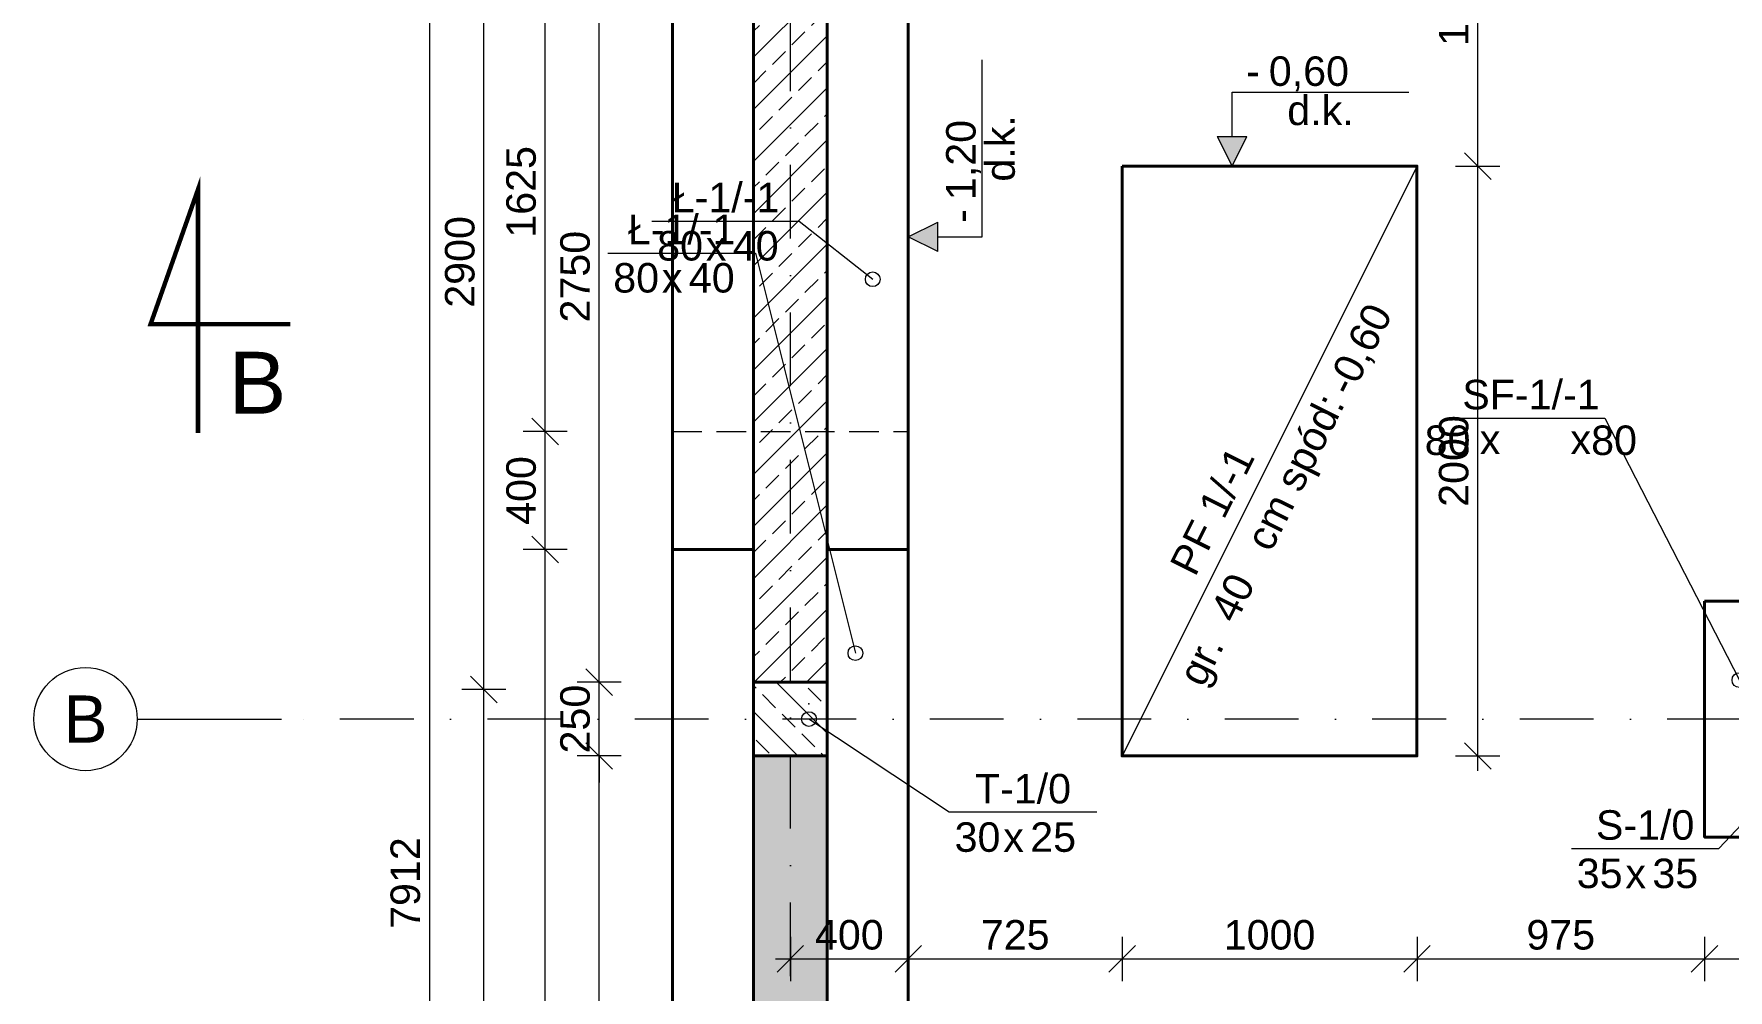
# Model space of a CAD drawing. Header units: millimetres. Extents: x -21220 to 1756793, y -806857 to 86733.
# Drawn here: x 54334 to 60079, y 13421 to 16663 of the extents above; entities that cross this region are included whole.
import ezdxf
from ezdxf.enums import TextEntityAlignment as Align

# ---------------------------------------------------------------- set-up
doc = ezdxf.new("R2010")
doc.units = ezdxf.units.MM
doc.header["$LTSCALE"] = 10
doc.linetypes.add('DASHDOT', pattern=[1, 0.5, -0.25, 0, -0.25])
doc.linetypes.add('DASHED', pattern=[0.75, 0.5, -0.25])
doc.layers.get('Defpoints').update_dxf_attribs({"color": 2, "lineweight": 50})
for name, color, linetype, lineweight in [('G-Bloki', 221, 'Continuous', 5), ('G-Cienka', 4, 'Continuous', 9), ('G-Elementy konstrukcyjne', 1, 'Continuous', 40), ('G-Kreskowanie', 9, 'Continuous', 5), ('G-Opisy', 2, 'Continuous', 18), ('G-Osie', 6, 'DASHDOT', 9), ('G-Przerywana', 8, 'DASHED', 15), ('G-Wymiary', 4, 'Continuous', 9)]:
    doc.layers.add(name, color=color, linetype=linetype, lineweight=lineweight)
doc.styles.add('Arial-GG', font='arial.ttf')
doc.dimstyles.new('e-cad_1_50_[mm]', dxfattribs={"dimscale": 50, "dimtxt": 2, "dimasz": 1.8, "dimexe": 1.5, "dimexo": 0, "dimgap": 0.6, "dimtad": 1, "dimdec": 1, "dimrnd": 1, "dimtxsty": 'Arial-GG', "dimblk": 'OBLIQUE', "dimcen": 0, "dimdle": 1, "dimclrd": 4, "dimclre": 4, "dimclrt": 7, "dimadec": 1, "dimazin": 0, "dimtfac": 1, "dimtdec": 1, "dimtix": 1, "dimtmove": 0, "dimatfit": 2, "dimfxl": 1.5, "dimfxlon": 1, "dimlwd": -1, "dimlwe": -1, "dimarcsym": 0})
doc.dimstyles.new('W-1 do 50-GG mm', dxfattribs={"dimscale": 50, "dimtxt": 2, "dimasz": 1.8, "dimexe": 1.5, "dimexo": 0, "dimgap": 0.6, "dimtad": 1, "dimdec": 1, "dimrnd": 1, "dimtxsty": 'Arial-GG', "dimblk": 'OBLIQUE', "dimcen": 0, "dimdle": 1, "dimclrd": 4, "dimclre": 4, "dimclrt": 7, "dimadec": 1, "dimazin": 0, "dimtfac": 1, "dimtdec": 1, "dimtix": 1, "dimtmove": 0, "dimatfit": 2, "dimfxl": 1.5, "dimfxlon": 1, "dimlwd": -1, "dimlwe": -1, "dimarcsym": 0})
pattern_1 = [(45, (-1455840.16, 779792.47), (-88.388348, 88.388348), []), (45, (-1455751.77, 779792.47), (-88.388348, 88.388348), [62.5, -31.25])]
pattern_2 = [(135, (125, 125), (-88.39, -88.39), []), (135, (125, 213.39), (-88.39, -88.39), [62.5, -31.25])]

# ---------------------------------------------------------------- blocks, each defined once
blk = doc.blocks.new('*U568')
at = {"layer": 'G-Cienka', "ltscale": 0.8}
blk.add_lwpolyline([(-490.2, 0), (0, 0)], dxfattribs=at)
blk.add_circle((-665.2, 0), 175, dxfattribs=at)
at = {"layer": 'G-Opisy', "ltscale": 0.8, "style": 'Arial-GG'}
blk.add_attdef('OS', text='', height=160, dxfattribs=at).set_placement((-665.2, 0), align=Align.MIDDLE_CENTER)
blk = doc.blocks.new('*U576')
at = {"layer": 'G-Opisy'}
blk.add_hatch(color=256, dxfattribs=at).paths.add_polyline_path([(100, -50), (0, 0), (100, 50), (100, 0)])
for p, q in [((250, 0), (250, 600)), ((0, -100), (0, 100)), ((100, -50), (100, 50))]:
    blk.add_line(p, q, dxfattribs=at)
at = {"layer": 'G-Opisy', "ltscale": 0.04}
for points in [[(100, -50), (0, 0), (100, 50)], [(100, 0), (200, 0), (250, 0)]]:
    blk.add_lwpolyline(points, dxfattribs=at)
at = {"layer": 'G-Opisy', "ltscale": 2, "style": 'Arial-GG'}
for tag, p in [('RZEDNA', (178.2, 124.7)), ('ZNAK', (178.2, 48.1))]:
    blk.add_attdef(tag, text='', height=100, rotation=90, dxfattribs=at).set_placement(p, align=Align.MIDDLE_LEFT)
blk.add_attdef('POLOZENIE', text='', height=100, rotation=90, dxfattribs=at).set_placement((311.1, 300), align=Align.MIDDLE_CENTER)
blk = doc.blocks.new('*U580')
at = {"layer": 'G-Opisy'}
blk.add_hatch(color=256, dxfattribs=at).paths.add_polyline_path([(-50, 100), (0, 0), (50, 100), (0, 100)])
for p, q in [((0, 250), (600, 250)), ((-50, 100), (50, 100)), ((-100, 0), (100, 0))]:
    blk.add_line(p, q, dxfattribs=at)
at = {"layer": 'G-Opisy', "ltscale": 0.04}
for points in [[(0, 100), (0, 200), (0, 250)], [(-50, 100), (0, 0), (50, 100)]]:
    blk.add_lwpolyline(points, dxfattribs=at)
at = {"layer": 'G-Opisy', "ltscale": 2, "style": 'Arial-GG'}
for tag, p in [('ZNAK', (48.1, 321.8)), ('RZEDNA', (124.7, 321.8))]:
    blk.add_attdef(tag, text='', height=100, dxfattribs=at).set_placement(p, align=Align.MIDDLE_LEFT)
blk.add_attdef('POLOZENIE', text='', height=100, dxfattribs=at).set_placement((300, 188.9), align=Align.MIDDLE_CENTER)
blk = doc.blocks.new('*D790')
at = {"layer": 'Defpoints', "color": 0, "ltscale": 0.8}
blk.add_point((-281.6, 132), dxfattribs=at)
blk.add_point((-281.6, 132), dxfattribs=at)
blk.add_point((-281.6, 132), dxfattribs=at)
at = {"layer": 'G-Opisy', "color": 4, "ltscale": 2}
for p, q in [((-1238.5, 1020.2), (-738.5, 1020.2)), ((-738.5, 1020.2), (-281.6, 132)), ((-281.6, 132), (-281.6, 132))]:
    blk.add_line(p, q, dxfattribs=at)
blk = doc.blocks.new('*U588')
at = {"layer": 'G-Cienka'}
blk.add_line((2236.1, 0), (0, 0), dxfattribs=at)
at = {"layer": 'G-Opisy', "insert": (867.6, -25.4), "char_height": 100, "width": 5302.625, "attachment_point": 5, "style": 'Arial-GG'}
blk.add_mtext('\\Pgr.         cm spód:', dxfattribs=at)
at = {"layer": 'G-Opisy', "ltscale": 2, "style": 'Arial-GG'}
for tag, p in [('NAZWA', (879.8, 48.5)), ('GR', (647.9, -144.4))]:
    blk.add_attdef(tag, text='', height=100, dxfattribs=at).set_placement(p, align=Align.CENTER)
at = {"layer": 'G-Opisy', "style": 'Arial-GG'}
blk.add_attdef('SPOD', (1433.9, -151.5), '', height=100, dxfattribs=at)
blk = doc.blocks.new('*D792')
at = {"layer": 'Defpoints', "color": 0, "ltscale": 0.8}
blk.add_point((188.2, 125), dxfattribs=at)
blk.add_point((188.2, 125), dxfattribs=at)
blk.add_point((188.2, 125), dxfattribs=at)
at = {"layer": 'G-Opisy', "color": 4, "ltscale": 2}
for p, q in [((-176.4, -264.1), (188.2, 125)), ((188.2, 125), (188.2, 125)), ((-676.4, -264.1), (-176.4, -264.1))]:
    blk.add_line(p, q, dxfattribs=at)
blk = doc.blocks.new('_Oblique')
at = {"color": 0, "linetype": 'ByBlock', "lineweight": -2}
blk.add_line((-0.5, -0.5), (0.5, 0.5), dxfattribs=at)
blk = doc.blocks.new('*D829')
at = {"layer": 'Defpoints', "color": 0, "ltscale": 0.8}
for p in [(56250.5, 14214.7), (56774, 14214.7), (56499, 9827.4)]:
    blk.add_point(p, dxfattribs=at)
at = {"layer": 'G-Wymiary', "color": 4, "ltscale": 2}
for p, q in [((56250.5, 9777.4), (56250.5, 14264.7)), ((56325.5, 14214.7), (56175.5, 14214.7)), ((56325.5, 9827.4), (56175.5, 9827.4))]:
    blk.add_line(p, q, dxfattribs=at)
at = {"layer": 'G-Wymiary', "color": 4, "ltscale": 0.8, "xscale": 90, "yscale": 90, "zscale": 90}
for p, rotation in [((56250.5, 14214.7), 90), ((56250.5, 9827.4), 270)]:
    blk.add_blockref('_Oblique', p, dxfattribs=dict(at, rotation=rotation))
at = {"layer": 'G-Wymiary', "color": 7, "ltscale": 0.8, "insert": (56169.4, 12021.1), "char_height": 100, "attachment_point": 5, "rotation": 90, "style": 'Arial-GG'}
blk.add_mtext('4387', dxfattribs=at)
blk = doc.blocks.new('*D832')
at = {"layer": 'Defpoints', "color": 0, "ltscale": 0.8}
for p in [(56067.4, 14914.7), (56636.5, 14914.7), (56499, 9827.4)]:
    blk.add_point(p, dxfattribs=at)
at = {"layer": 'G-Wymiary', "color": 4, "ltscale": 2}
for p, q in [((56067.4, 9777.4), (56067.4, 14964.7)), ((56142.4, 14914.7), (55992.4, 14914.7)), ((56142.4, 9827.4), (55992.4, 9827.4))]:
    blk.add_line(p, q, dxfattribs=at)
at = {"layer": 'G-Wymiary', "color": 4, "ltscale": 0.8, "xscale": 90, "yscale": 90, "zscale": 90}
for p, rotation in [((56067.4, 14914.7), 90), ((56067.4, 9827.4), 270)]:
    blk.add_blockref('_Oblique', p, dxfattribs=dict(at, rotation=rotation))
at = {"layer": 'G-Wymiary', "color": 7, "ltscale": 0.8, "insert": (55986.4, 12371.1), "char_height": 100, "attachment_point": 5, "rotation": 90, "style": 'Arial-GG'}
blk.add_mtext('5087', dxfattribs=at)
blk = doc.blocks.new('*D833')
at = {"layer": 'Defpoints', "color": 0, "ltscale": 0.8}
for p in [(56067.4, 15314.7), (56499, 15314.7), (56636.5, 14914.7)]:
    blk.add_point(p, dxfattribs=at)
at = {"layer": 'G-Wymiary', "color": 4, "ltscale": 2}
for p, q in [((56067.4, 14864.7), (56067.4, 15364.7)), ((56142.4, 15314.7), (55992.4, 15314.7)), ((56142.4, 14914.7), (55992.4, 14914.7))]:
    blk.add_line(p, q, dxfattribs=at)
at = {"layer": 'G-Wymiary', "color": 4, "ltscale": 0.8, "xscale": 90, "yscale": 90, "zscale": 90}
for p, rotation in [((56067.4, 15314.7), 90), ((56067.4, 14914.7), 270)]:
    blk.add_blockref('_Oblique', p, dxfattribs=dict(at, rotation=rotation))
at = {"layer": 'G-Wymiary', "color": 7, "ltscale": 0.8, "insert": (55986.4, 15114.7), "char_height": 100, "attachment_point": 5, "rotation": 90, "style": 'Arial-GG'}
blk.add_mtext('400', dxfattribs=at)
blk = doc.blocks.new('*D834')
at = {"layer": 'Defpoints', "color": 0, "ltscale": 0.8}
for p in [(56067.4, 16939.7), (57299, 16939.7), (56499, 15314.7)]:
    blk.add_point(p, dxfattribs=at)
at = {"layer": 'G-Wymiary', "color": 4, "ltscale": 2}
for p, q in [((56067.4, 15264.7), (56067.4, 16989.7)), ((56142.4, 16939.7), (55992.4, 16939.7)), ((56142.4, 15314.7), (55992.4, 15314.7))]:
    blk.add_line(p, q, dxfattribs=at)
at = {"layer": 'G-Wymiary', "color": 4, "ltscale": 0.8, "xscale": 90, "yscale": 90, "zscale": 90}
for p, rotation in [((56067.4, 16939.7), 90), ((56067.4, 15314.7), 270)]:
    blk.add_blockref('_Oblique', p, dxfattribs=dict(at, rotation=rotation))
at = {"layer": 'G-Wymiary', "color": 7, "ltscale": 0.8, "insert": (55986.4, 16127.2), "char_height": 100, "attachment_point": 5, "rotation": 90, "style": 'Arial-GG'}
blk.add_mtext('1625', dxfattribs=at)
blk = doc.blocks.new('*D837')
at = {"layer": 'Defpoints', "color": 0, "ltscale": 0.8}
for p in [(55859.6, 14439.7), (56901.8, 14439.7), (56899, 10339.7)]:
    blk.add_point(p, dxfattribs=at)
at = {"layer": 'G-Wymiary', "color": 4, "ltscale": 2}
for p, q in [((55859.6, 10289.7), (55859.6, 14489.7)), ((55934.6, 14439.7), (55784.6, 14439.7)), ((55934.6, 10339.7), (55784.6, 10339.7))]:
    blk.add_line(p, q, dxfattribs=at)
at = {"layer": 'G-Wymiary', "color": 4, "ltscale": 0.8, "xscale": 90, "yscale": 90, "zscale": 90}
for p, rotation in [((55859.6, 14439.7), 90), ((55859.6, 10339.7), 270)]:
    blk.add_blockref('_Oblique', p, dxfattribs=dict(at, rotation=rotation))
at = {"layer": 'G-Wymiary', "color": 7, "ltscale": 0.8, "insert": (55778.6, 12389.7), "char_height": 100, "attachment_point": 5, "rotation": 90, "style": 'Arial-GG'}
blk.add_mtext('4100', dxfattribs=at)
blk = doc.blocks.new('*D838')
at = {"layer": 'Defpoints', "color": 0, "ltscale": 0.8}
for p in [(55859.6, 17339.7), (56930.3, 17339.7), (56901.8, 14439.7)]:
    blk.add_point(p, dxfattribs=at)
at = {"layer": 'G-Wymiary', "color": 4, "ltscale": 2}
for p, q in [((55859.6, 14389.7), (55859.6, 17389.7)), ((55934.6, 17339.7), (55784.6, 17339.7)), ((55934.6, 14439.7), (55784.6, 14439.7))]:
    blk.add_line(p, q, dxfattribs=at)
at = {"layer": 'G-Wymiary', "color": 4, "ltscale": 0.8, "xscale": 90, "yscale": 90, "zscale": 90}
for p, rotation in [((55859.6, 17339.7), 90), ((55859.6, 14439.7), 270)]:
    blk.add_blockref('_Oblique', p, dxfattribs=dict(at, rotation=rotation))
at = {"layer": 'G-Wymiary', "color": 7, "ltscale": 0.8, "insert": (55778.6, 15889.7), "char_height": 100, "attachment_point": 5, "rotation": 90, "style": 'Arial-GG'}
blk.add_mtext('2900', dxfattribs=at)
blk = doc.blocks.new('*D840')
at = {"layer": 'Defpoints', "color": 0, "ltscale": 0.8}
for p in [(56499, 17739.7), (55674.9, 9827.4), (56499, 9827.4)]:
    blk.add_point(p, dxfattribs=at)
at = {"layer": 'G-Wymiary', "color": 4, "ltscale": 2}
for p, q in [((55674.9, 17789.7), (55674.9, 9777.4)), ((55749.9, 17739.7), (55599.9, 17739.7)), ((55749.9, 9827.4), (55599.9, 9827.4))]:
    blk.add_line(p, q, dxfattribs=at)
at = {"layer": 'G-Wymiary', "color": 4, "ltscale": 0.8, "xscale": 90, "yscale": 90, "zscale": 90}
for p, rotation in [((55674.9, 17739.7), 90), ((55674.9, 9827.4), 270)]:
    blk.add_blockref('_Oblique', p, dxfattribs=dict(at, rotation=rotation))
at = {"layer": 'G-Wymiary', "color": 7, "ltscale": 0.8, "insert": (55593.8, 13783.6), "char_height": 100, "attachment_point": 5, "rotation": 90, "style": 'Arial-GG'}
blk.add_mtext('7912', dxfattribs=at)
blk = doc.blocks.new('*D841')
at = {"layer": 'Defpoints', "color": 0, "ltscale": 0.8}
for p in [(56899, 19064.7), (66624, 12771), (56612.2, 10104.5), (55174, 9908.5), (56899, 8467.3)]:
    blk.add_point(p, dxfattribs=at)
at = {"layer": 'G-Wymiary', "color": 4, "ltscale": 2}
blk.add_arc((56899, 10339.7), 370.9, 194.03624, 270, dxfattribs=at)
at = {"layer": 'G-Wymiary', "color": 4, "ltscale": 0.8, "xscale": 90, "yscale": 90, "zscale": 90, "rotation": 104.0362434679265}
blk.add_blockref('_Oblique', (56539.2, 10249.8), dxfattribs=at)
at = {"layer": 'G-Wymiary', "color": 4, "ltscale": 0.8, "xscale": 90, "yscale": 90, "zscale": 90}
blk.add_blockref('_Oblique', (56899, 9968.9), dxfattribs=at)
at = {"layer": 'G-Wymiary', "color": 7, "ltscale": 0.8, "insert": (56726.2, 10118.4), "char_height": 100, "attachment_point": 5, "rotation": 322.01812, "style": 'Arial-GG'}
blk.add_mtext('76,0%%d', dxfattribs=at)
blk = doc.blocks.new('*D860')
at = {"layer": 'Defpoints', "color": 0, "ltscale": 0.8}
for p in [(65024, 14214.7), (65550, 14214.7), (56499, 9827.4)]:
    blk.add_point(p, dxfattribs=at)
at = {"layer": 'G-Wymiary', "color": 4, "ltscale": 2}
for p, q in [((65550, 9777.4), (65550, 14264.7)), ((65475, 14214.7), (65625, 14214.7)), ((65475, 9827.4), (65625, 9827.4))]:
    blk.add_line(p, q, dxfattribs=at)
at = {"layer": 'G-Wymiary', "color": 4, "ltscale": 0.8, "xscale": 90, "yscale": 90, "zscale": 90}
for p, rotation in [((65550, 14214.7), 90), ((65550, 9827.4), 270)]:
    blk.add_blockref('_Oblique', p, dxfattribs=dict(at, rotation=rotation))
at = {"layer": 'G-Wymiary', "color": 7, "ltscale": 0.8, "insert": (65468.9, 12021.1), "char_height": 100, "attachment_point": 5, "rotation": 90, "style": 'Arial-GG'}
blk.add_mtext('4387', dxfattribs=at)
blk = doc.blocks.new('*D875')
at = {"layer": 'Defpoints', "color": 0, "ltscale": 0.8}
for p in [(62899, 19064.7), (66624, 12771), (63315, 11238.5), (55174, 9908.5), (62899, 8467.3)]:
    blk.add_point(p, dxfattribs=at)
at = {"layer": 'G-Wymiary', "color": 4, "ltscale": 2}
blk.add_arc((62899, 11839.7), 731.1, 270, 14.03624, dxfattribs=at)
at = {"layer": 'G-Wymiary', "color": 4, "ltscale": 0.8, "xscale": 90, "yscale": 90, "zscale": 90}
for p, rotation in [((63608.3, 12017.1), 104.0362434679265), ((62899, 11108.6), 180)]:
    blk.add_blockref('_Oblique', p, dxfattribs=dict(at, rotation=rotation))
at = {"layer": 'G-Wymiary', "color": 7, "ltscale": 0.8, "insert": (63404.3, 11445.2), "char_height": 100, "attachment_point": 5, "rotation": 52.01812, "style": 'Arial-GG'}
blk.add_mtext('104,0%%d', dxfattribs=at)
blk = doc.blocks.new('*D876')
at = {"layer": 'Defpoints', "color": 0, "ltscale": 0.8}
for p in [(56899, 13918.7), (57299, 13783.6), (57299, 13526.5)]:
    blk.add_point(p, dxfattribs=at)
at = {"layer": 'G-Wymiary', "color": 4, "ltscale": 2}
for p, q in [((56899, 13601.5), (56899, 13451.5)), ((57299, 13601.5), (57299, 13451.5)), ((56849, 13526.5), (57349, 13526.5))]:
    blk.add_line(p, q, dxfattribs=at)
at = {"layer": 'G-Wymiary', "color": 4, "ltscale": 0.8, "xscale": 90, "yscale": 90, "zscale": 90, "rotation": 180}
blk.add_blockref('_Oblique', (56899, 13526.5), dxfattribs=at)
at = {"layer": 'G-Wymiary', "color": 4, "ltscale": 0.8, "xscale": 90, "yscale": 90, "zscale": 90}
blk.add_blockref('_Oblique', (57299, 13526.5), dxfattribs=at)
at = {"layer": 'G-Wymiary', "color": 7, "ltscale": 0.8, "insert": (57099, 13607.6), "char_height": 100, "attachment_point": 5, "style": 'Arial-GG'}
blk.add_mtext('400', dxfattribs=at)
blk = doc.blocks.new('*D877')
at = {"layer": 'Defpoints', "color": 0, "ltscale": 0.8}
for p in [(58024, 14214.7), (57299, 13783.6), (58024, 13526.5)]:
    blk.add_point(p, dxfattribs=at)
at = {"layer": 'G-Wymiary', "color": 4, "ltscale": 2}
for p, q in [((57299, 13601.5), (57299, 13451.5)), ((58024, 13601.5), (58024, 13451.5)), ((57249, 13526.5), (58074, 13526.5))]:
    blk.add_line(p, q, dxfattribs=at)
at = {"layer": 'G-Wymiary', "color": 4, "ltscale": 0.8, "xscale": 90, "yscale": 90, "zscale": 90, "rotation": 180}
blk.add_blockref('_Oblique', (57299, 13526.5), dxfattribs=at)
at = {"layer": 'G-Wymiary', "color": 4, "ltscale": 0.8, "xscale": 90, "yscale": 90, "zscale": 90}
blk.add_blockref('_Oblique', (58024, 13526.5), dxfattribs=at)
at = {"layer": 'G-Wymiary', "color": 7, "ltscale": 0.8, "insert": (57661.5, 13607.6), "char_height": 100, "attachment_point": 5, "style": 'Arial-GG'}
blk.add_mtext('725', dxfattribs=at)
blk = doc.blocks.new('*D878')
at = {"layer": 'Defpoints', "color": 0, "ltscale": 0.8}
for p in [(58024, 14214.7), (59024, 14214.7), (59024, 13526.5)]:
    blk.add_point(p, dxfattribs=at)
at = {"layer": 'G-Wymiary', "color": 4, "ltscale": 2}
for p, q in [((58024, 13601.5), (58024, 13451.5)), ((59024, 13601.5), (59024, 13451.5)), ((57974, 13526.5), (59074, 13526.5))]:
    blk.add_line(p, q, dxfattribs=at)
at = {"layer": 'G-Wymiary', "color": 4, "ltscale": 0.8, "xscale": 90, "yscale": 90, "zscale": 90, "rotation": 180}
blk.add_blockref('_Oblique', (58024, 13526.5), dxfattribs=at)
at = {"layer": 'G-Wymiary', "color": 4, "ltscale": 0.8, "xscale": 90, "yscale": 90, "zscale": 90}
blk.add_blockref('_Oblique', (59024, 13526.5), dxfattribs=at)
at = {"layer": 'G-Wymiary', "color": 7, "ltscale": 0.8, "insert": (58524, 13607.6), "char_height": 100, "attachment_point": 5, "style": 'Arial-GG'}
blk.add_mtext('1000', dxfattribs=at)
blk = doc.blocks.new('*D879')
at = {"layer": 'Defpoints', "color": 0, "ltscale": 0.8}
for p in [(59024, 14214.7), (59999, 13939.7), (59999, 13526.5)]:
    blk.add_point(p, dxfattribs=at)
at = {"layer": 'G-Wymiary', "color": 4, "ltscale": 2}
for p, q in [((59024, 13601.5), (59024, 13451.5)), ((59999, 13601.5), (59999, 13451.5)), ((58974, 13526.5), (60049, 13526.5))]:
    blk.add_line(p, q, dxfattribs=at)
at = {"layer": 'G-Wymiary', "color": 4, "ltscale": 0.8, "xscale": 90, "yscale": 90, "zscale": 90, "rotation": 180}
blk.add_blockref('_Oblique', (59024, 13526.5), dxfattribs=at)
at = {"layer": 'G-Wymiary', "color": 4, "ltscale": 0.8, "xscale": 90, "yscale": 90, "zscale": 90}
blk.add_blockref('_Oblique', (59999, 13526.5), dxfattribs=at)
at = {"layer": 'G-Wymiary', "color": 7, "ltscale": 0.8, "insert": (59511.5, 13607.6), "char_height": 100, "attachment_point": 5, "style": 'Arial-GG'}
blk.add_mtext('975', dxfattribs=at)
blk = doc.blocks.new('*D880')
at = {"layer": 'Defpoints', "color": 0, "ltscale": 0.8}
for p in [(59999, 13939.7), (60799, 13939.7), (60799, 13526.5)]:
    blk.add_point(p, dxfattribs=at)
at = {"layer": 'G-Wymiary', "color": 4, "ltscale": 2}
for p, q in [((59999, 13601.5), (59999, 13451.5)), ((60799, 13601.5), (60799, 13451.5)), ((59949, 13526.5), (60849, 13526.5))]:
    blk.add_line(p, q, dxfattribs=at)
at = {"layer": 'G-Wymiary', "color": 4, "ltscale": 0.8, "xscale": 90, "yscale": 90, "zscale": 90, "rotation": 180}
blk.add_blockref('_Oblique', (59999, 13526.5), dxfattribs=at)
at = {"layer": 'G-Wymiary', "color": 4, "ltscale": 0.8, "xscale": 90, "yscale": 90, "zscale": 90}
blk.add_blockref('_Oblique', (60799, 13526.5), dxfattribs=at)
at = {"layer": 'G-Wymiary', "color": 7, "ltscale": 0.8, "insert": (60399, 13607.6), "char_height": 100, "attachment_point": 5, "style": 'Arial-GG'}
blk.add_mtext('800', dxfattribs=at)
blk = doc.blocks.new('*D883')
at = {"layer": 'Defpoints', "color": 0, "ltscale": 0.8}
for p in [(59024, 16214.7), (59230, 16214.7), (59024, 14214.7)]:
    blk.add_point(p, dxfattribs=at)
at = {"layer": 'G-Wymiary', "color": 4, "ltscale": 2}
for p, q in [((59230, 14164.7), (59230, 16264.7)), ((59155, 16214.7), (59305, 16214.7)), ((59155, 14214.7), (59305, 14214.7))]:
    blk.add_line(p, q, dxfattribs=at)
at = {"layer": 'G-Wymiary', "color": 4, "ltscale": 0.8, "xscale": 90, "yscale": 90, "zscale": 90}
for p, rotation in [((59230, 16214.7), 90), ((59230, 14214.7), 270)]:
    blk.add_blockref('_Oblique', p, dxfattribs=dict(at, rotation=rotation))
at = {"layer": 'G-Wymiary', "color": 7, "ltscale": 0.8, "insert": (59148.9, 15214.7), "char_height": 100, "attachment_point": 5, "rotation": 90, "style": 'Arial-GG'}
blk.add_mtext('2000', dxfattribs=at)
blk = doc.blocks.new('*D884')
at = {"layer": 'Defpoints', "color": 0, "ltscale": 0.8}
for p in [(59007.7, 17339.7), (59230, 17339.7), (59024, 16214.7)]:
    blk.add_point(p, dxfattribs=at)
at = {"layer": 'G-Wymiary', "color": 4, "ltscale": 2}
for p, q in [((59230, 16164.7), (59230, 17389.7)), ((59155, 17339.7), (59305, 17339.7)), ((59155, 16214.7), (59305, 16214.7))]:
    blk.add_line(p, q, dxfattribs=at)
at = {"layer": 'G-Wymiary', "color": 4, "ltscale": 0.8, "xscale": 90, "yscale": 90, "zscale": 90}
for p, rotation in [((59230, 17339.7), 90), ((59230, 16214.7), 270)]:
    blk.add_blockref('_Oblique', p, dxfattribs=dict(at, rotation=rotation))
at = {"layer": 'G-Wymiary', "color": 7, "ltscale": 0.8, "insert": (59148.9, 16777.2), "char_height": 100, "attachment_point": 5, "rotation": 90, "style": 'Arial-GG'}
blk.add_mtext('1125', dxfattribs=at)
blk = doc.blocks.new('*D797')
at = {"layer": 'Defpoints', "color": 0, "ltscale": 0.8}
blk.add_point((-93.2, 106.8), dxfattribs=at)
blk.add_point((-93.2, 106.8), dxfattribs=at)
blk.add_point((-93.2, 106.8), dxfattribs=at)
at = {"layer": 'G-Opisy', "color": 4, "ltscale": 2}
for p, q in [((-932.6, 1463.6), (-432.6, 1463.6)), ((-432.6, 1463.6), (-93.2, 106.8)), ((-93.2, 106.8), (-93.2, 106.8))]:
    blk.add_line(p, q, dxfattribs=at)
blk = doc.blocks.new('*D798')
at = {"layer": 'Defpoints', "color": 0, "ltscale": 0.8}
blk.add_point((-93.2, 106.8), dxfattribs=at)
blk.add_point((-93.2, 106.8), dxfattribs=at)
blk.add_point((-93.2, 106.8), dxfattribs=at)
at = {"layer": 'G-Opisy', "color": 4, "ltscale": 2}
for p, q in [((-842.2, 304.2), (-342.2, 304.2)), ((-342.2, 304.2), (-93.2, 106.8)), ((-93.2, 106.8), (-93.2, 106.8))]:
    blk.add_line(p, q, dxfattribs=at)
blk = doc.blocks.new('*D800')
at = {"layer": 'Defpoints', "color": 0, "ltscale": 0.8}
blk.add_point((188.2, 125), dxfattribs=at)
blk.add_point((188.2, 125), dxfattribs=at)
blk.add_point((188.2, 125), dxfattribs=at)
at = {"layer": 'G-Opisy', "color": 4, "ltscale": 2}
for p, q in [((663.9, -191.1), (188.2, 125)), ((188.2, 125), (188.2, 125)), ((1163.9, -191.1), (663.9, -191.1))]:
    blk.add_line(p, q, dxfattribs=at)
blk = doc.blocks.new('*U724')
at = {"layer": 'G-Opisy', "const_width": 15}
blk.add_lwpolyline([(0, -369.1), (0, 456.7), (-160.8, 0), (313, 0)], dxfattribs=at)
at = {"layer": 'G-Opisy', "style": 'Arial-GG'}
blk.add_attdef('OZNACZENIE_PRZEKROJU', text='', height=210, dxfattribs=at).set_placement((201.9, -198.3, -15), align=Align.MIDDLE_CENTER)
blk = doc.blocks.new('*D900')
at = {"layer": 'Defpoints', "color": 0, "ltscale": 0.8}
for p in [(56250.5, 14464.7), (56774, 14464.7), (56774, 14214.7)]:
    blk.add_point(p, dxfattribs=at)
at = {"layer": 'G-Wymiary', "color": 4, "ltscale": 2}
for p, q in [((56250.5, 14464.7), (56250.5, 14554.7)), ((56325.5, 14464.7), (56175.5, 14464.7)), ((56250.5, 14214.7), (56250.5, 14464.7)), ((56325.5, 14214.7), (56175.5, 14214.7)), ((56250.5, 14214.7), (56250.5, 14124.7))]:
    blk.add_line(p, q, dxfattribs=at)
at = {"layer": 'G-Wymiary', "color": 4, "ltscale": 0.8, "xscale": 90, "yscale": 90, "zscale": 90}
for p, rotation in [((56250.5, 14464.7), 270), ((56250.5, 14214.7), 90)]:
    blk.add_blockref('_Oblique', p, dxfattribs=dict(at, rotation=rotation))
at = {"layer": 'G-Wymiary', "color": 7, "ltscale": 0.8, "insert": (56169.4, 14339.7), "char_height": 100, "attachment_point": 5, "rotation": 90, "style": 'Arial-GG'}
blk.add_mtext('250', dxfattribs=at)
blk = doc.blocks.new('*D901')
at = {"layer": 'Defpoints', "color": 0, "ltscale": 0.8}
for p in [(56250.5, 17214.7), (57024, 17214.7), (56774, 14464.7)]:
    blk.add_point(p, dxfattribs=at)
at = {"layer": 'G-Wymiary', "color": 4, "ltscale": 2}
for p, q in [((56250.5, 14414.7), (56250.5, 17264.7)), ((56325.5, 17214.7), (56175.5, 17214.7)), ((56325.5, 14464.7), (56175.5, 14464.7))]:
    blk.add_line(p, q, dxfattribs=at)
at = {"layer": 'G-Wymiary', "color": 4, "ltscale": 0.8, "xscale": 90, "yscale": 90, "zscale": 90}
for p, rotation in [((56250.5, 17214.7), 90), ((56250.5, 14464.7), 270)]:
    blk.add_blockref('_Oblique', p, dxfattribs=dict(at, rotation=rotation))
at = {"layer": 'G-Wymiary', "color": 7, "ltscale": 0.8, "insert": (56169.4, 15839.7), "char_height": 100, "attachment_point": 5, "rotation": 90, "style": 'Arial-GG'}
blk.add_mtext('2750', dxfattribs=at)
blk = doc.blocks.new('*U585')
at = {"layer": 'G-Cienka', "ltscale": 0.8}
blk.add_circle((-281.65, 132.03), 25, dxfattribs=at)
at = {"layer": 'G-Elementy konstrukcyjne', "ltscale": 0.8}
blk.add_lwpolyline([(-400, 400), (400, 400), (400, -400), (-400, -400)], close=True, dxfattribs=at)
at = {"layer": 'G-Opisy', "ltscale": 0.8, "char_height": 100, "width": 72.6945, "attachment_point": 1, "style": 'Arial-GG'}
for insert in [(-1162.09, 998.22), (-854.82, 998.22)]:
    blk.add_mtext('x', dxfattribs=dict(at, insert=insert))
at = {"layer": 'G-Opisy', "ltscale": 0.8, "style": 'Arial-GG'}
blk.add_attdef('NAZWA', text='', height=100, dxfattribs=at).set_placement((-988.5, 1020.22), align=Align.BOTTOM_CENTER)
blk.add_attdef('SZE', text='', height=100, dxfattribs=at).set_placement((-1193.59, 865.39), align=Align.BOTTOM_RIGHT)
at = {"layer": 'G-Opisy', "ltscale": 2, "style": 'Arial-GG'}
blk.add_attdef('DL', (-1054.84, 898.22), '', height=100, dxfattribs=at)
at = {"layer": 'G-Opisy', "ltscale": 0.8, "style": 'Arial-GG'}
blk.add_attdef('WYS', text='', height=100, dxfattribs=at).set_placement((-784.42, 865.39), align=Align.BOTTOM_LEFT)
at = {"layer": 'G-Opisy', "ltscale": 2}
dim = blk.add_linear_dim(base=(-281.65, 132.03), p1=(-281.65, 132.03), p2=(-281.65, 132.03), text=' ', dimstyle='e-cad_1_50_[mm]', override={"dimscale": 50, "dimasz": 0, "dimgap": 5, "dimsah": 1, "dimdle": 6, "dimse1": 1, "dimse2": 1, "dimsd1": 1, "dimtmove": 1}, dxfattribs=at)
dim.commit()
dim.dimension.update_dxf_attribs({"geometry": '*D790', "text_midpoint": (-988.5, 1020.22), "dimtype": 160})
blk = doc.blocks.new('*U591')
at = {"layer": 'G-Kreskowanie', "ltscale": 2}
h = blk.add_hatch(dxfattribs=at)
h.set_pattern_fill('ANSI33', color=256, scale=500, angle=90)
h.set_pattern_definition(pattern_2)
h.paths.add_polyline_path([(0, 0), (0, 350), (350, 350), (350, 0)])
at = {"ltscale": 2}
blk.add_point((238.18, 226.21), dxfattribs=at)
at = {"layer": 'G-Cienka', "ltscale": 0.8}
blk.add_circle((188.18, 125), 25, dxfattribs=at)
at = {"layer": 'G-Elementy konstrukcyjne', "ltscale": 2}
blk.add_lwpolyline([(0, 0), (350, 0), (350, 350), (0, 350)], close=True, dxfattribs=at)
at = {"layer": 'G-Opisy', "ltscale": 0.8, "insert": (-458.36, -398.49), "char_height": 100, "width": 73.3551, "attachment_point": 8, "style": 'Arial-GG'}
blk.add_mtext('x', dxfattribs=at)
at = {"layer": 'G-Opisy', "ltscale": 0.8, "style": 'Arial-GG'}
blk.add_attdef('NAZWA', text='', height=100, dxfattribs=at).set_placement((-426.35, -264.09), align=Align.BOTTOM_CENTER)
blk.add_attdef('SZE', text='', height=100, dxfattribs=at).set_placement((-502.85, -428.09), align=Align.BOTTOM_RIGHT)
blk.add_attdef('WYS', text='', height=100, dxfattribs=at).set_placement((-401.77, -428.09), align=Align.BOTTOM_LEFT)
at = {"layer": 'G-Opisy', "ltscale": 2}
dim = blk.add_linear_dim(base=(188.18, 125), p1=(188.18, 125), p2=(188.18, 125), text=' ', dimstyle='e-cad_1_50_[mm]', override={"dimscale": 50, "dimasz": 0, "dimgap": 5, "dimsah": 1, "dimdle": 6, "dimse1": 1, "dimse2": 1, "dimsd1": 1, "dimtmove": 1}, dxfattribs=at)
dim.commit()
dim.dimension.update_dxf_attribs({"geometry": '*D792', "text_midpoint": (-426.35, -264.09), "dimtype": 160})
blk = doc.blocks.new('*U685')
at = {"layer": 'G-Cienka', "ltscale": 0.8}
blk.add_circle((-93.19, 106.78), 25, dxfattribs=at)
at = {"layer": 'G-Opisy', "ltscale": 0.8, "insert": (-714.64, 1329.2), "char_height": 100, "width": 73.3551, "attachment_point": 8, "style": 'Arial-GG'}
blk.add_mtext('x', dxfattribs=at)
at = {"layer": 'G-Opisy', "ltscale": 0.8, "style": 'Arial-GG'}
blk.add_attdef('NAZWA', text='', height=100, dxfattribs=at).set_placement((-682.63, 1463.61), align=Align.BOTTOM_CENTER)
blk.add_attdef('SZE', text='', height=100, dxfattribs=at).set_placement((-759.13, 1299.6), align=Align.BOTTOM_RIGHT)
blk.add_attdef('WYS', text='', height=100, dxfattribs=at).set_placement((-658.04, 1299.6), align=Align.BOTTOM_LEFT)
at = {"layer": 'G-Opisy', "ltscale": 2}
dim = blk.add_linear_dim(base=(-93.19, 106.78), p1=(-93.19, 106.78), p2=(-93.19, 106.78), text=' ', dimstyle='e-cad_1_50_[mm]', override={"dimscale": 50, "dimasz": 0, "dimgap": 5, "dimsah": 1, "dimdle": 6, "dimse1": 1, "dimse2": 1, "dimsd1": 1, "dimtmove": 1}, dxfattribs=at)
dim.commit()
dim.dimension.update_dxf_attribs({"geometry": '*D797', "text_midpoint": (-682.63, 1463.61), "dimtype": 160})
blk = doc.blocks.new('*U687')
at = {"layer": 'G-Cienka', "ltscale": 0.8}
blk.add_circle((-93.19, 106.78), 25, dxfattribs=at)
at = {"layer": 'G-Opisy', "ltscale": 0.8, "insert": (-624.24, 169.78), "char_height": 100, "width": 73.3551, "attachment_point": 8, "style": 'Arial-GG'}
blk.add_mtext('x', dxfattribs=at)
at = {"layer": 'G-Opisy', "ltscale": 0.8, "style": 'Arial-GG'}
blk.add_attdef('NAZWA', text='', height=100, dxfattribs=at).set_placement((-592.23, 304.18), align=Align.BOTTOM_CENTER)
blk.add_attdef('SZE', text='', height=100, dxfattribs=at).set_placement((-668.73, 140.18), align=Align.BOTTOM_RIGHT)
blk.add_attdef('WYS', text='', height=100, dxfattribs=at).set_placement((-567.64, 140.18), align=Align.BOTTOM_LEFT)
at = {"layer": 'G-Opisy', "ltscale": 2}
dim = blk.add_linear_dim(base=(-93.19, 106.78), p1=(-93.19, 106.78), p2=(-93.19, 106.78), text=' ', dimstyle='e-cad_1_50_[mm]', override={"dimscale": 50, "dimasz": 0, "dimgap": 5, "dimsah": 1, "dimdle": 6, "dimse1": 1, "dimse2": 1, "dimsd1": 1, "dimtmove": 1}, dxfattribs=at)
dim.commit()
dim.dimension.update_dxf_attribs({"geometry": '*D798', "text_midpoint": (-592.23, 304.18), "dimtype": 160})
blk = doc.blocks.new('*U699')
at = {"layer": 'G-Kreskowanie', "ltscale": 2}
h = blk.add_hatch(dxfattribs=at)
h.set_pattern_fill('ANSI33', color=256, scale=500, angle=90)
h.set_pattern_definition(pattern_2)
h.paths.add_polyline_path([(0, 0), (0, 250), (250, 250), (250, 0)])
at = {"ltscale": 2}
blk.add_point((188.18, 176.21), dxfattribs=at)
at = {"layer": 'G-Cienka', "ltscale": 0.8}
blk.add_circle((188.18, 125), 25, dxfattribs=at)
at = {"layer": 'G-Elementy konstrukcyjne', "ltscale": 2}
blk.add_lwpolyline([(0, 0), (250, 0), (250, 250), (0, 250)], close=True, dxfattribs=at)
at = {"layer": 'G-Opisy', "ltscale": 0.8, "insert": (881.88, -325.48), "char_height": 100, "width": 73.3551, "attachment_point": 8, "style": 'Arial-GG'}
blk.add_mtext('x', dxfattribs=at)
at = {"layer": 'G-Opisy', "ltscale": 0.8, "style": 'Arial-GG'}
blk.add_attdef('NAZWA', text='', height=100, dxfattribs=at).set_placement((913.88, -191.08), align=Align.BOTTOM_CENTER)
blk.add_attdef('SZE', text='', height=100, dxfattribs=at).set_placement((837.38, -355.09), align=Align.BOTTOM_RIGHT)
blk.add_attdef('WYS', text='', height=100, dxfattribs=at).set_placement((938.47, -355.09), align=Align.BOTTOM_LEFT)
at = {"layer": 'G-Opisy', "ltscale": 2}
dim = blk.add_linear_dim(base=(188.18, 125), p1=(188.18, 125), p2=(188.18, 125), text=' ', dimstyle='e-cad_1_50_[mm]', override={"dimscale": 50, "dimasz": 0, "dimgap": 5, "dimsah": 1, "dimdle": 6, "dimse1": 1, "dimse2": 1, "dimsd1": 1, "dimtmove": 1}, dxfattribs=at)
dim.commit()
dim.dimension.update_dxf_attribs({"geometry": '*D800', "text_midpoint": (913.88, -191.08), "dimtype": 160})

msp = doc.modelspace()

# ---------------------------------------------------------------- hatches: boundary and pattern name
at = {"layer": 'G-Kreskowanie', "ltscale": 2}
h = msp.add_hatch(dxfattribs=at)
h.set_pattern_fill('ANSI33', color=256, scale=500, style=0)
h.set_pattern_definition(pattern_1)
h.paths.add_polyline_path([(56773.98, 17464.73), (56773.98, 14464.73), (57023.98, 14464.73), (57023.98, 17214.73), (59909.01, 17214.73), (59909.01, 17464.73)])
h = msp.add_hatch(dxfattribs=at)
h.set_pattern_fill('ANSI33', color=256, scale=500, style=0)
h.set_pattern_definition(pattern_1)
h.paths.add_polyline_path([(56773.98, 14214.73), (56773.98, 10179.63), (63023.98, 11742.13), (63023.98, 14214.73), (65023.98, 14214.73), (65023.98, 17464.73), (63523.98, 17464.73), (63523.98, 17214.73), (64773.98, 17214.73), (64773.98, 14464.73), (62773.98, 14464.73), (62773.98, 11937.32), (57023.98, 10499.82), (57023.98, 14214.73)])

# ---------------------------------------------------------------- linework, layer by layer
at = {"layer": 'G-Elementy konstrukcyjne', "ltscale": 2}
msp.add_line((57023.98, 14914.73), (57298.98, 14914.73), dxfattribs=at)
for points in [[(56498.98, 17739.73), (65198.98, 17739.73), (65198.98, 13939.73), (63298.98, 13939.73), (63298.98, 11527.42), (56498.98, 9827.42)], [(57298.98, 16939.73), (64498.98, 16939.73), (64498.98, 14739.73), (62498.98, 14739.73), (62498.98, 12152.04), (57298.98, 10852.04)], [(58023.98, 16214.73), (59023.98, 16214.73), (59023.98, 14214.73), (58023.98, 14214.73)]]:
    msp.add_lwpolyline(points, close=True, dxfattribs=at)
for points in [[(57023.98, 14464.73), (57023.98, 17214.73), (59909.01, 17214.73), (59909.01, 17464.73), (56773.98, 17464.73), (56773.98, 14464.73), (57023.98, 14464.73)], [(56773.98, 14214.73), (56773.98, 10179.63), (63023.98, 11742.13), (63023.98, 14214.73), (65023.98, 14214.73), (65023.98, 17464.73), (63523.98, 17464.73), (63523.98, 17214.73), (64773.98, 17214.73), (64773.98, 14464.73), (62773.98, 14464.73), (62773.98, 11937.32), (57023.98, 10499.82), (57023.98, 14214.73), (56773.98, 14214.73)], [(56498.98, 14914.73), (56773.98, 14914.73)]]:
    msp.add_lwpolyline(points, dxfattribs=at)
at = {"layer": 'G-Osie', "ltscale": 50}
for p, q in [((56898.98, 8467.32), (56898.98, 19064.73)), ((66623.98, 14339.73), (55173.98, 14339.73))]:
    msp.add_line(p, q, dxfattribs=at)
at = {"layer": 'G-Przerywana', "ltscale": 20}
msp.add_lwpolyline([(56498.98, 15314.73), (57298.98, 15314.73)], dxfattribs=at)

# ---------------------------------------------------------------- block references
at = {"layer": 'G-Bloki', "ltscale": 2}
for name, p, values in [('*U576', (57298.98, 15974.49), {'POLOZENIE': 'd.k.', 'ZNAK': '-', 'RZEDNA': '1,20'}), ('*U580', (58396.76, 16214.73), {'POLOZENIE': 'd.k.', 'ZNAK': '-', 'RZEDNA': '0,60'}), ('*U724', (54890.22, 15678.37), {'OZNACZENIE_PRZEKROJU': 'B'}), ('*U687', (57271.49, 15724.16), {'SZE': '80', 'WYS': '40', 'NAZWA': 'Ł-1/-1'}), ('*U685', (57212.86, 14456.27), {'SZE': '80', 'WYS': '40', 'NAZWA': 'Ł-1/-1'}), ('*U568', (55173.98, 14339.73), {'OS': 'B'}), ('*U591', (60223.98, 14164.73), {'SZE': '35', 'WYS': '35', 'NAZWA': 'S-1/0'}), ('*U699', (56773.98, 14214.73), {'SZE': '30', 'WYS': '25', 'NAZWA': 'T-1/0'})]:
    msp.add_blockref(name, p, dxfattribs=at).add_auto_attribs(values)
at = {"layer": 'G-Bloki', "ltscale": 2, "rotation": 63.43494882293366}
msp.add_blockref('*U588', (58023.98, 14214.73), dxfattribs=at).add_auto_attribs({'NAZWA': 'PF 1/-1', 'GR': '40', 'SPOD': '-0,60'})
at = {"layer": 'G-Bloki', "ltscale": 2}
ref = msp.add_blockref('*U585', (60398.98, 14339.73), dxfattribs=at)
ref.add_attrib('NAZWA', 'SF-1/-1', dxfattribs={"layer": 'G-Opisy', "ltscale": 0.8, "height": 100, "style": 'Arial-GG'}).set_placement((59410.47, 15359.94), align=Align.BOTTOM_CENTER)
ref.add_attrib('SZE', '80', dxfattribs={"layer": 'G-Opisy', "ltscale": 0.8, "height": 100, "style": 'Arial-GG'}).set_placement((59205.38, 15205.12), align=Align.BOTTOM_RIGHT)
ref.add_attrib('WYS', '80', dxfattribs={"layer": 'G-Opisy', "ltscale": 0.8, "height": 100, "style": 'Arial-GG'}).set_placement((59614.56, 15205.12), align=Align.BOTTOM_LEFT)

# ---------------------------------------------------------------- dimensions: what is measured, and where the dimension line sits
at = {"layer": 'G-Wymiary', "ltscale": 2}
for base, line1, line2, picture, middle in [((56612.23, 10104.55), ((56898.98, 8467.32), (56898.98, 19064.73)), ((66623.98, 12770.98), (55173.98, 9908.48)), '*D841', (56726.19, 10118.43)), ((63314.98, 11238.46), ((66623.98, 12770.98), (55173.98, 9908.48)), ((62898.98, 19064.73), (62898.98, 8467.32)), '*D875', (63404.26, 11445.21))]:
    dim = msp.add_angular_dim_2l(base=base, line1=line1, line2=line2, dimstyle='W-1 do 50-GG mm', dxfattribs=at)
    dim.commit()
    dim.dimension.update_dxf_attribs({"geometry": picture, "text_midpoint": middle})
for base, p1, p2, picture, middle in [((55674.85, 9827.42), (56498.98, 17739.73), (56498.98, 9827.42), '*D840', (55593.8, 13783.57)), ((59230, 16214.73), (59023.98, 14214.73), (59023.98, 16214.73), '*D883', (59148.94, 15214.73)), ((56067.44, 14914.73), (56498.98, 9827.42), (56636.48, 14914.73), '*D832', (55986.39, 12371.07)), ((56250.5, 14214.73), (56498.98, 9827.42), (56773.98, 14214.73), '*D829', (56169.41, 12021.07)), ((65549.97, 14214.73), (56498.98, 9827.42), (65023.98, 14214.73), '*D860', (65468.88, 12021.07))]:
    dim = msp.add_linear_dim(base=base, p1=p1, p2=p2, angle=90, dimstyle='W-1 do 50-GG mm', dxfattribs=at)
    dim.commit()
    dim.dimension.update_dxf_attribs({"geometry": picture, "text_midpoint": middle})
for base, p1, p2, override, picture, middle in [((55859.61, 17339.73), (56901.77, 14439.73), (56930.31, 17339.73), {"dimtmove": 1}, '*D838', (55778.56, 15889.73)), ((59230, 17339.73), (59023.98, 16214.73), (59007.67, 17339.73), {"dimtmove": 1}, '*D884', (59148.94, 16777.23)), ((56250.5, 17214.73), (56773.98, 14464.73), (57023.98, 17214.73), {"dimblk": 'Oblique', "dimtmove": 1}, '*D901', (56169.45, 15839.73)), ((56067.44, 16939.73), (56498.98, 15314.73), (57298.98, 16939.73), {"dimtmove": 1}, '*D834', (55986.39, 16127.23)), ((56067.44, 15314.73), (56636.48, 14914.73), (56498.98, 15314.73), {"dimtmove": 1}, '*D833', (55986.39, 15114.73)), ((56250.5, 14464.73), (56773.98, 14214.73), (56773.98, 14464.73), {"dimblk": 'Oblique', "dimtmove": 1}, '*D900', (56169.45, 14339.73)), ((55859.61, 14439.73), (56898.98, 10339.73), (56901.77, 14439.73), {"dimtmove": 1}, '*D837', (55778.56, 12389.73))]:
    dim = msp.add_linear_dim(base=base, p1=p1, p2=p2, angle=90, dimstyle='W-1 do 50-GG mm', override=override, dxfattribs=at)
    dim.commit()
    dim.dimension.update_dxf_attribs({"geometry": picture, "text_midpoint": middle})
for base, p1, p2, picture, middle in [((58023.98, 13526.51), (57298.98, 13783.57), (58023.98, 14214.73), '*D877', (57661.48, 13607.57)), ((59023.98, 13526.51), (58023.98, 14214.73), (59023.98, 14214.73), '*D878', (58523.98, 13607.57)), ((59998.98, 13526.51), (59023.98, 14214.73), (59998.98, 13939.73), '*D879', (59511.48, 13607.57)), ((60798.98, 13526.51), (59998.98, 13939.73), (60798.98, 13939.73), '*D880', (60398.98, 13607.57))]:
    dim = msp.add_linear_dim(base=base, p1=p1, p2=p2, dimstyle='W-1 do 50-GG mm', override={"dimtmove": 1}, dxfattribs=at)
    dim.commit()
    dim.dimension.update_dxf_attribs({"geometry": picture, "text_midpoint": middle})
dim = msp.add_linear_dim(base=(57298.98, 13526.51), p1=(56898.98, 13918.71), p2=(57298.98, 13783.57), dimstyle='W-1 do 50-GG mm', dxfattribs=at)
dim.commit()
dim.dimension.update_dxf_attribs({"geometry": '*D876', "text_midpoint": (57098.98, 13607.57)})

doc.saveas('drawing.dxf')
